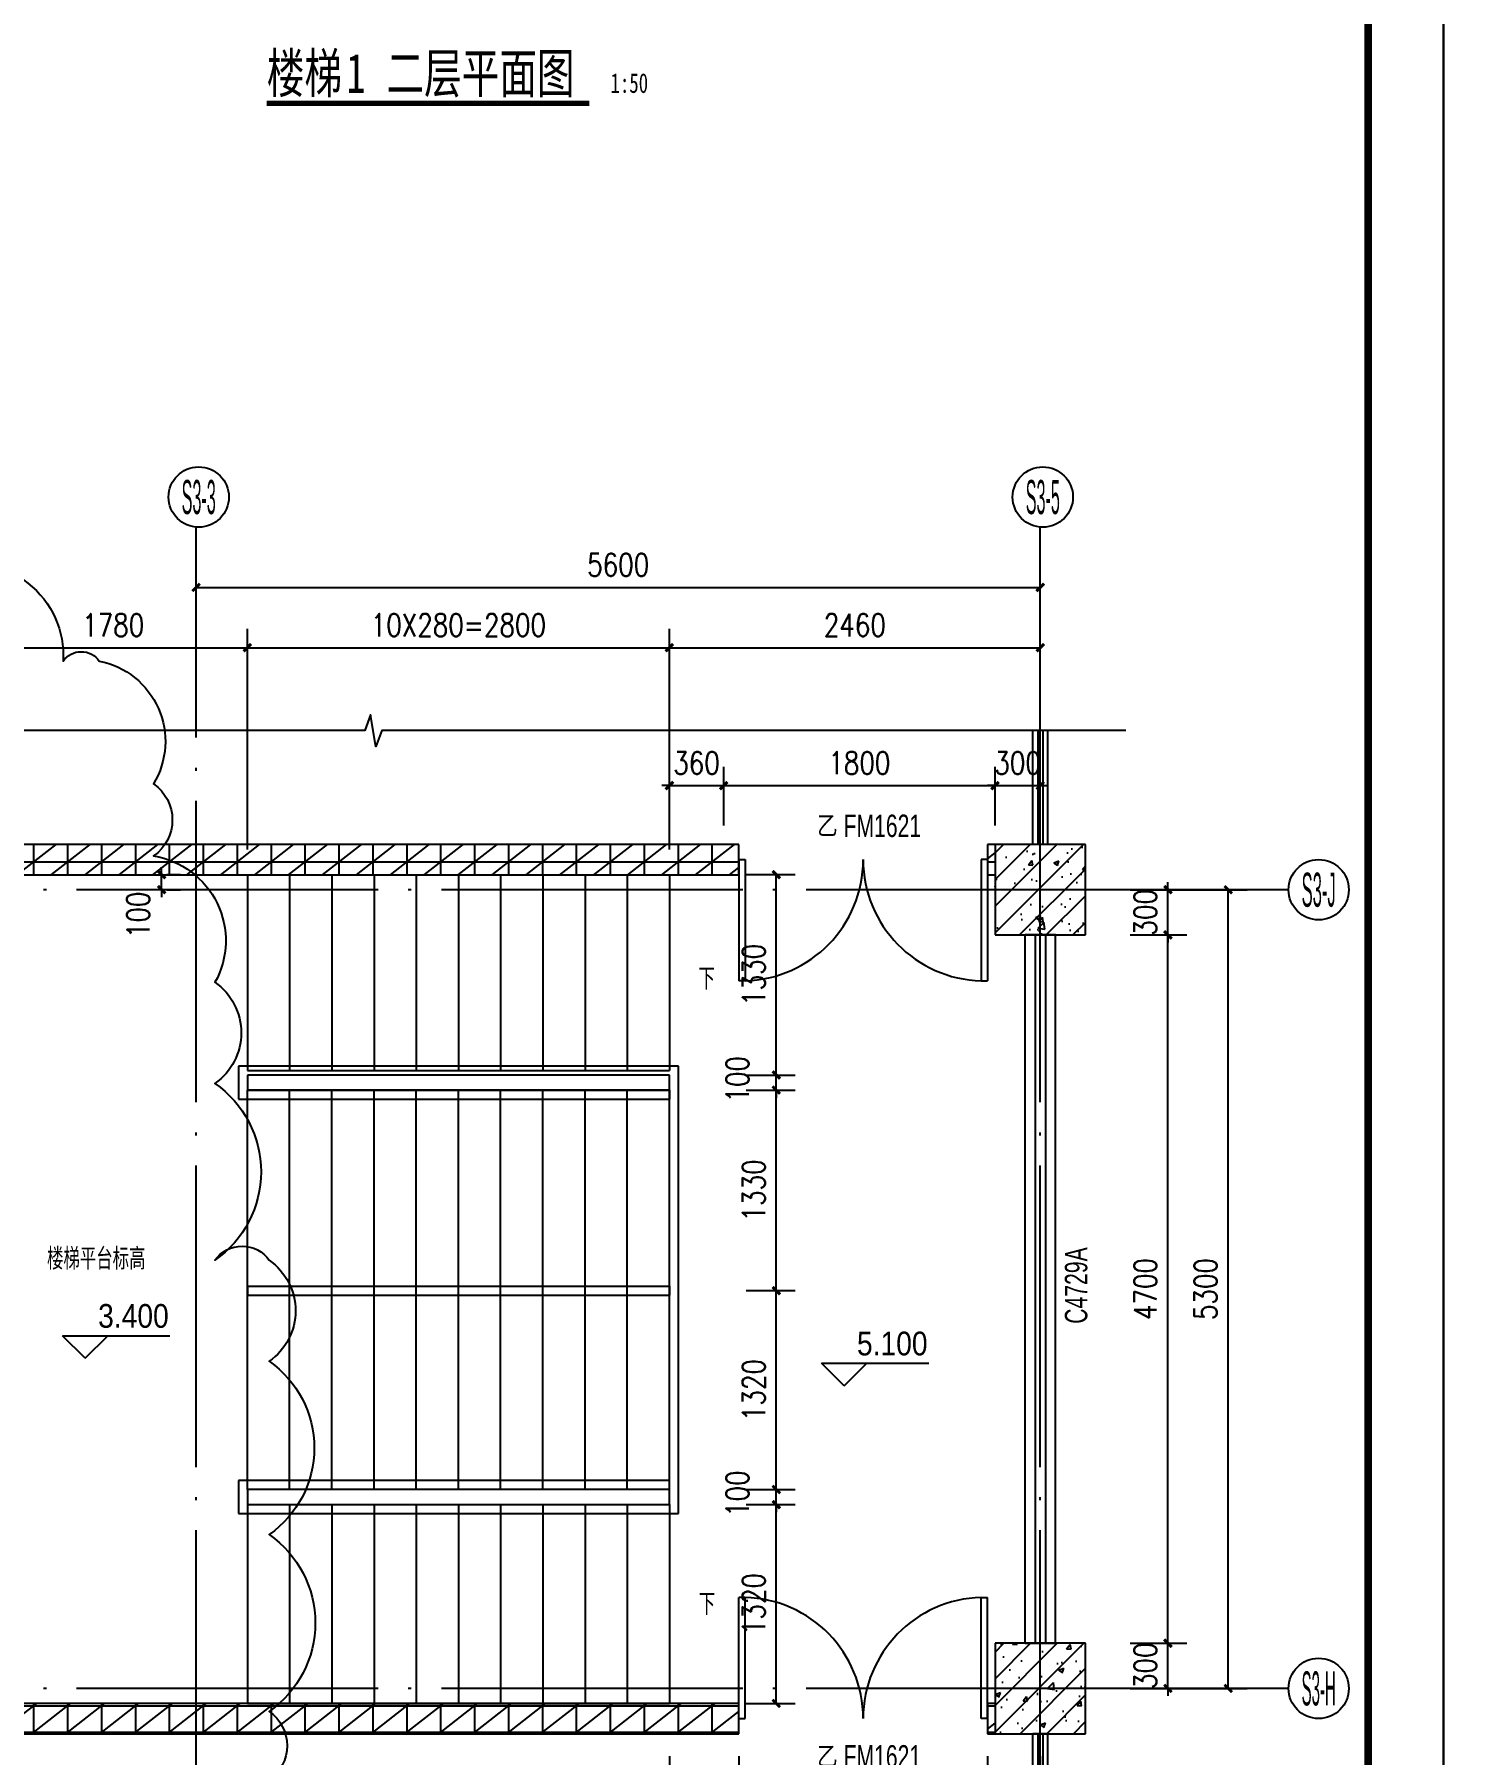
# Model space of a CAD drawing. Extents: x 718358 to 1668613, y -348838 to -159582.
# Drawn here: x 908978 to 918532, y -313573 to -302158 of the extents above; entities that cross this region are included whole.
import ezdxf
from ezdxf.enums import TextEntityAlignment as Align

# ---------------------------------------------------------------- set-up
doc = ezdxf.new("R2010")
doc.units = 0
doc.header["$LTSCALE"] = 1000
doc.linetypes.add('DOTE', pattern=[2.42, 2, -0.2, 0.02, -0.2])
doc.layers.add('建-修订云线', color=202, linetype='Continuous', plot=False)
for name, color, linetype in [('建-图框', 4, 'Continuous'), ('建-墙体', 2, 'Continuous'), ('建-尺寸', 73, 'Continuous'), ('建-影线', 8, 'Continuous'), ('建-房间名', 7, 'Continuous'), ('建-柱子', 6, 'Continuous'), ('建-标高', 3, 'Continuous'), ('建-楼梯', 4, 'Continuous'), ('建-符号', 3, 'Continuous'), ('建-符号说明', 7, 'Continuous'), ('建-轴标', 3, 'Continuous'), ('建-轴网', 14, 'DOTE'), ('建-门窗', 4, 'Continuous'), ('建-门窗-编号', 7, 'Continuous')]:
    doc.layers.add(name, color=color, linetype=linetype)
doc.styles.add('_TCH_AXIS', font='gt宽度调整.shx', dxfattribs={"bigfont": 'gt国标汉字.shx'})
doc.styles.add('_TCH_DIM', font='gt单线西文.shx', dxfattribs={"width": 0.8, "bigfont": 'gt单线中文.shx'})
doc.styles.add('_TCH_SPACE', font='gt单线西文.shx', dxfattribs={"width": 0.8, "height": 5, "bigfont": 'gt单线中文.shx'})
doc.styles.add('_TCH_WINDOW', font='gt单线西文.shx', dxfattribs={"height": 3.5, "bigfont": 'gt单线中文.shx'})
doc.styles.add('DIM_FONT', font='SIMPLEX.shx', dxfattribs={"width": 0.8, "bigfont": 'GBCBIG.shx'})
doc.styles.add('黑体字', font='simhei.ttf', dxfattribs={"width": 0.7})
doc.dimstyles.new('DIMN50', dxfattribs={"dimscale": 0.5, "dimtxt": 300, "dimasz": 100, "dimexe": 250, "dimexo": 300, "dimgap": 150, "dimtad": 1, "dimdec": 0, "dimzin": 0, "dimdsep": 46, "dimtxsty": 'DIM_FONT', "dimblk": 'ARCHTICK', "dimcen": 0.09, "dimdle": 1, "dimclrt": 7, "dimazin": 2, "dimtfac": 1, "dimtdec": 0, "dimtix": 1, "dimtmove": 2, "dimatfit": 3, "dimldrblk": 'ARCHTICK', "dimfxl": 1, "dimtolj": 1, "dimtzin": 0, "dimarcsym": 0})
pattern_1 = [(45, (0, 0), (-88.388348, 88.388348), []), (50, (0, 0), (358.63009, -31.37607), [37.5, -412.5]), (355, (0, 0), (-69.37567, 376.09607), [30, -330]), (100.4514, (29.9, -2.6), (289.25469, 344.71977), [31.8701, -350.57106]), (46.1842, (0, 100), (533.62052, -82.7595), [56.25, -618.75]), (96.6356, (44.47, 93.1), (467.33135, 487.05894), [47.80514, -525.8565]), (351.1842, (0, 100), (467.33097, 487.0593), [45, -495]), (21, (50, 75), (298.45353, -201.309445), [37.5, -412.5]), (326, (50, 75), (121.65767, 362.57502), [30, -330]), (71.4514, (74.87, 58.22), (420.11131, 161.26525), [31.8701, -350.57106]), (37.5, (0, 0), (6.079928, 166.446927), [0, -326, 0, -335, 0, -331.25]), (7.5, (0, 0), (131.53477, 197.205856), [0, -191, 0, -318.5, 0, -126.25]), (327.5, (-111.5, 0), (266.911218, -11.277436), [0, -125, 0, -390, 0, -517.5]), (317.5, (-161.5, 0), (291.593085, 50.05249), [0, -162.5, 0, -259, 0, -367.5])]
pattern_2 = [(0, (0, 0), (0, 175), []), (37.875, (200, 0), (-84.807639, 109.038328), []), (90, (200, 0), (-225, 1e-14), [])]

# ---------------------------------------------------------------- blocks, each defined once
blk = doc.blocks.new('_ArchTick')
at = {"color": 0, "linetype": 'ByBlock', "const_width": 0.4}
blk.add_lwpolyline([(-0.5, -0.5), (0.5, 0.5)], dxfattribs=at)
blk = doc.blocks.new('*D3521')
at = {"layer": 'Defpoints', "color": 0, "transparency": 16777216}
for p in [(916098, -307834), (916898, -307834), (916098, -313134)]:
    blk.add_point(p, dxfattribs=at)
at = {"layer": '建-尺寸', "color": 0, "lineweight": -2, "transparency": 16777216}
for p, q in [((916248, -307834), (917023, -307834)), ((916898, -313135), (916898, -307834)), ((916248, -313134), (917023, -313134))]:
    blk.add_line(p, q, dxfattribs=at)
at = {"layer": '建-尺寸', "color": 0, "lineweight": -2, "transparency": 16777216, "xscale": 50, "yscale": 50, "zscale": 50}
for p, rotation in [((916898, -307834), 90), ((916898, -313134), 270)]:
    blk.add_blockref('_ArchTick', p, dxfattribs=dict(at, rotation=rotation))
at = {"layer": '建-尺寸', "color": 7, "transparency": 16777216, "insert": (916748, -310484), "char_height": 150, "attachment_point": 5, "rotation": 90, "style": 'DIM_FONT'}
blk.add_mtext('\\A1;5300', dxfattribs=at)
blk = doc.blocks.new('*D3522')
at = {"layer": 'Defpoints', "color": 0, "transparency": 16777216}
for p in [(916098, -312834), (916498, -312834), (916098, -313134)]:
    blk.add_point(p, dxfattribs=at)
at = {"layer": '建-尺寸', "color": 0, "lineweight": -2, "transparency": 16777216}
for p, q in [((916248, -312834), (916623, -312834)), ((916498, -312834), (916498, -312784)), ((916498, -313134), (916498, -312834)), ((916248, -313134), (916623, -313134)), ((916498, -313134), (916498, -313184))]:
    blk.add_line(p, q, dxfattribs=at)
at = {"layer": '建-尺寸', "color": 0, "lineweight": -2, "transparency": 16777216, "xscale": 50, "yscale": 50, "zscale": 50}
for p, rotation in [((916498, -312834), 270), ((916498, -313134), 90)]:
    blk.add_blockref('_ArchTick', p, dxfattribs=dict(at, rotation=rotation))
at = {"layer": '建-尺寸', "color": 7, "transparency": 16777216, "insert": (916348, -312984), "char_height": 150, "attachment_point": 5, "rotation": 90, "style": 'DIM_FONT'}
blk.add_mtext('\\A1;300', dxfattribs=at)
blk = doc.blocks.new('*D3523')
at = {"layer": 'Defpoints', "color": 0, "transparency": 16777216}
for p in [(916098, -308134), (916498, -308134), (916098, -312834)]:
    blk.add_point(p, dxfattribs=at)
at = {"layer": '建-尺寸', "color": 0, "lineweight": -2, "transparency": 16777216}
for p, q in [((916248, -308134), (916623, -308134)), ((916498, -312835), (916498, -308134)), ((916248, -312834), (916623, -312834))]:
    blk.add_line(p, q, dxfattribs=at)
at = {"layer": '建-尺寸', "color": 0, "lineweight": -2, "transparency": 16777216, "xscale": 50, "yscale": 50, "zscale": 50}
for p, rotation in [((916498, -308134), 90), ((916498, -312834), 270)]:
    blk.add_blockref('_ArchTick', p, dxfattribs=dict(at, rotation=rotation))
at = {"layer": '建-尺寸', "color": 7, "transparency": 16777216, "insert": (916348, -310484), "char_height": 150, "attachment_point": 5, "rotation": 90, "style": 'DIM_FONT'}
blk.add_mtext('\\A1;4700', dxfattribs=at)
blk = doc.blocks.new('*D3524')
at = {"layer": 'Defpoints', "color": 0, "transparency": 16777216}
for p in [(916098, -307834), (916498, -307834), (916098, -308134)]:
    blk.add_point(p, dxfattribs=at)
at = {"layer": '建-尺寸', "color": 0, "lineweight": -2, "transparency": 16777216}
for p, q in [((916248, -307834), (916623, -307834)), ((916498, -307834), (916498, -307784)), ((916498, -308134), (916498, -307834)), ((916248, -308134), (916623, -308134)), ((916498, -308134), (916498, -308184))]:
    blk.add_line(p, q, dxfattribs=at)
at = {"layer": '建-尺寸', "color": 0, "lineweight": -2, "transparency": 16777216, "xscale": 50, "yscale": 50, "zscale": 50}
for p, rotation in [((916498, -307834), 270), ((916498, -308134), 90)]:
    blk.add_blockref('_ArchTick', p, dxfattribs=dict(at, rotation=rotation))
at = {"layer": '建-尺寸', "color": 7, "transparency": 16777216, "insert": (916348, -307984), "char_height": 150, "attachment_point": 5, "rotation": 90, "style": 'DIM_FONT'}
blk.add_mtext('\\A1;300', dxfattribs=at)
blk = doc.blocks.new('*D3526')
at = {"layer": 'Defpoints', "color": 0, "transparency": 16777216}
for p in [(913551, -307143), (913191, -307558), (913551, -307558)]:
    blk.add_point(p, dxfattribs=at)
at = {"layer": '建-尺寸', "color": 0, "lineweight": -2, "transparency": 16777216}
for p, q in [((913191, -307408), (913191, -307018)), ((913551, -307408), (913551, -307018)), ((913191, -307143), (913141, -307143)), ((913191, -307143), (913551, -307143)), ((913551, -307143), (913601, -307143))]:
    blk.add_line(p, q, dxfattribs=at)
at = {"layer": '建-尺寸', "color": 0, "lineweight": -2, "transparency": 16777216, "xscale": 50, "yscale": 50, "zscale": 50}
blk.add_blockref('_ArchTick', (913191, -307143), dxfattribs=at)
at = {"layer": '建-尺寸', "color": 0, "lineweight": -2, "transparency": 16777216, "xscale": 50, "yscale": 50, "zscale": 50, "rotation": 180}
blk.add_blockref('_ArchTick', (913551, -307143), dxfattribs=at)
at = {"layer": '建-尺寸', "color": 7, "transparency": 16777216, "insert": (913371, -306993), "char_height": 150, "attachment_point": 5, "style": 'DIM_FONT'}
blk.add_mtext('\\A1;360', dxfattribs=at)
blk = doc.blocks.new('*D3527')
at = {"layer": 'Defpoints', "color": 0, "transparency": 16777216}
for p in [(915351, -307143), (913551, -307558), (915351, -307558)]:
    blk.add_point(p, dxfattribs=at)
at = {"layer": '建-尺寸', "color": 0, "lineweight": -2, "transparency": 16777216}
for p, q in [((913551, -307408), (913551, -307018)), ((915351, -307408), (915351, -307018)), ((913551, -307143), (915352, -307143))]:
    blk.add_line(p, q, dxfattribs=at)
at = {"layer": '建-尺寸', "color": 0, "lineweight": -2, "transparency": 16777216, "xscale": 50, "yscale": 50, "zscale": 50, "rotation": 180}
blk.add_blockref('_ArchTick', (913551, -307143), dxfattribs=at)
at = {"layer": '建-尺寸', "color": 0, "lineweight": -2, "transparency": 16777216, "xscale": 50, "yscale": 50, "zscale": 50}
blk.add_blockref('_ArchTick', (915351, -307143), dxfattribs=at)
at = {"layer": '建-尺寸', "color": 7, "transparency": 16777216, "insert": (914451, -306993), "char_height": 150, "attachment_point": 5, "style": 'DIM_FONT'}
blk.add_mtext('\\A1;1800', dxfattribs=at)
blk = doc.blocks.new('*D3528')
at = {"layer": 'Defpoints', "color": 0, "transparency": 16777216}
for p in [(915651, -307143), (915351, -307558), (915651, -307558)]:
    blk.add_point(p, dxfattribs=at)
at = {"layer": '建-尺寸', "color": 0, "lineweight": -2, "transparency": 16777216}
for p, q in [((915351, -307408), (915351, -307018)), ((915651, -307408), (915651, -307018)), ((915351, -307143), (915301, -307143)), ((915351, -307143), (915651, -307143)), ((915651, -307143), (915701, -307143))]:
    blk.add_line(p, q, dxfattribs=at)
at = {"layer": '建-尺寸', "color": 0, "lineweight": -2, "transparency": 16777216, "xscale": 50, "yscale": 50, "zscale": 50}
blk.add_blockref('_ArchTick', (915351, -307143), dxfattribs=at)
at = {"layer": '建-尺寸', "color": 0, "lineweight": -2, "transparency": 16777216, "xscale": 50, "yscale": 50, "zscale": 50, "rotation": 180}
blk.add_blockref('_ArchTick', (915651, -307143), dxfattribs=at)
at = {"layer": '建-尺寸', "color": 7, "transparency": 16777216, "insert": (915501, -306993), "char_height": 150, "attachment_point": 5, "style": 'DIM_FONT'}
blk.add_mtext('\\A1;300', dxfattribs=at)
blk = doc.blocks.new('*D3529')
at = {"layer": 'Defpoints', "color": 0, "transparency": 16777216}
for p in [(913551, -311914), (913900, -311914), (913551, -313234)]:
    blk.add_point(p, dxfattribs=at)
at = {"layer": '建-尺寸', "color": 0, "lineweight": -2, "transparency": 16777216}
for p, q in [((913701, -311914), (914025, -311914)), ((913900, -313235), (913900, -311914)), ((913701, -313234), (914025, -313234))]:
    blk.add_line(p, q, dxfattribs=at)
at = {"layer": '建-尺寸', "color": 0, "lineweight": -2, "transparency": 16777216, "xscale": 50, "yscale": 50, "zscale": 50}
for p, rotation in [((913900, -311914), 90), ((913900, -313234), 270)]:
    blk.add_blockref('_ArchTick', p, dxfattribs=dict(at, rotation=rotation))
at = {"layer": '建-尺寸', "color": 7, "transparency": 16777216, "insert": (913750, -312574), "char_height": 150, "attachment_point": 5, "rotation": 90, "style": 'DIM_FONT'}
blk.add_mtext('\\A1;1320', dxfattribs=at)
blk = doc.blocks.new('*D3530')
at = {"layer": 'Defpoints', "color": 0, "transparency": 16777216}
for p in [(913551, -311814), (913900, -311814), (913551, -311914)]:
    blk.add_point(p, dxfattribs=at)
at = {"layer": '建-尺寸', "color": 0, "lineweight": -2, "transparency": 16777216}
for p, q in [((913701, -311814), (914025, -311814)), ((913900, -311814), (913900, -311764)), ((913900, -311914), (913900, -311814)), ((913701, -311914), (914025, -311914)), ((913900, -311914), (913900, -311964))]:
    blk.add_line(p, q, dxfattribs=at)
at = {"layer": '建-尺寸', "color": 0, "lineweight": -2, "transparency": 16777216, "xscale": 50, "yscale": 50, "zscale": 50}
for p, rotation in [((913900, -311814), 270), ((913900, -311914), 90)]:
    blk.add_blockref('_ArchTick', p, dxfattribs=dict(at, rotation=rotation))
at = {"layer": '建-尺寸', "color": 7, "transparency": 16777216, "insert": (913642, -311842), "char_height": 150, "attachment_point": 5, "rotation": 90, "style": 'DIM_FONT'}
blk.add_mtext('\\A1;100', dxfattribs=at)
blk = doc.blocks.new('*D3531')
at = {"layer": 'Defpoints', "color": 0, "transparency": 16777216}
for p in [(913551, -310494), (913900, -310494), (913551, -311814)]:
    blk.add_point(p, dxfattribs=at)
at = {"layer": '建-尺寸', "color": 0, "lineweight": -2, "transparency": 16777216}
for p, q in [((913701, -310494), (914025, -310494)), ((913900, -311815), (913900, -310494)), ((913701, -311814), (914025, -311814))]:
    blk.add_line(p, q, dxfattribs=at)
at = {"layer": '建-尺寸', "color": 0, "lineweight": -2, "transparency": 16777216, "xscale": 50, "yscale": 50, "zscale": 50}
for p, rotation in [((913900, -310494), 90), ((913900, -311814), 270)]:
    blk.add_blockref('_ArchTick', p, dxfattribs=dict(at, rotation=rotation))
at = {"layer": '建-尺寸', "color": 7, "transparency": 16777216, "insert": (913750, -311154), "char_height": 150, "attachment_point": 5, "rotation": 90, "style": 'DIM_FONT'}
blk.add_mtext('\\A1;1320', dxfattribs=at)
blk = doc.blocks.new('*D3532')
at = {"layer": 'Defpoints', "color": 0, "transparency": 16777216}
for p in [(913551, -309164), (913900, -309164), (913551, -310494)]:
    blk.add_point(p, dxfattribs=at)
at = {"layer": '建-尺寸', "color": 0, "lineweight": -2, "transparency": 16777216}
for p, q in [((913701, -309164), (914025, -309164)), ((913900, -310495), (913900, -309164)), ((913701, -310494), (914025, -310494))]:
    blk.add_line(p, q, dxfattribs=at)
at = {"layer": '建-尺寸', "color": 0, "lineweight": -2, "transparency": 16777216, "xscale": 50, "yscale": 50, "zscale": 50}
for p, rotation in [((913900, -309164), 90), ((913900, -310494), 270)]:
    blk.add_blockref('_ArchTick', p, dxfattribs=dict(at, rotation=rotation))
at = {"layer": '建-尺寸', "color": 7, "transparency": 16777216, "insert": (913750, -309829), "char_height": 150, "attachment_point": 5, "rotation": 90, "style": 'DIM_FONT'}
blk.add_mtext('\\A1;1330', dxfattribs=at)
blk = doc.blocks.new('*D3533')
at = {"layer": 'Defpoints', "color": 0, "transparency": 16777216}
for p in [(913551, -309064), (913900, -309064), (913551, -309164)]:
    blk.add_point(p, dxfattribs=at)
at = {"layer": '建-尺寸', "color": 0, "lineweight": -2, "transparency": 16777216}
for p, q in [((913701, -309064), (914025, -309064)), ((913900, -309064), (913900, -309014)), ((913900, -309164), (913900, -309064)), ((913701, -309164), (914025, -309164)), ((913900, -309164), (913900, -309214))]:
    blk.add_line(p, q, dxfattribs=at)
at = {"layer": '建-尺寸', "color": 0, "lineweight": -2, "transparency": 16777216, "xscale": 50, "yscale": 50, "zscale": 50}
for p, rotation in [((913900, -309064), 270), ((913900, -309164), 90)]:
    blk.add_blockref('_ArchTick', p, dxfattribs=dict(at, rotation=rotation))
at = {"layer": '建-尺寸', "color": 7, "transparency": 16777216, "insert": (913642, -309092), "char_height": 150, "attachment_point": 5, "rotation": 90, "style": 'DIM_FONT'}
blk.add_mtext('\\A1;100', dxfattribs=at)
blk = doc.blocks.new('*D3534')
at = {"layer": 'Defpoints', "color": 0, "transparency": 16777216}
for p in [(913551, -307734), (913900, -307734), (913551, -309064)]:
    blk.add_point(p, dxfattribs=at)
at = {"layer": '建-尺寸', "color": 0, "lineweight": -2, "transparency": 16777216}
for p, q in [((913701, -307734), (914025, -307734)), ((913900, -309065), (913900, -307734)), ((913701, -309064), (914025, -309064))]:
    blk.add_line(p, q, dxfattribs=at)
at = {"layer": '建-尺寸', "color": 0, "lineweight": -2, "transparency": 16777216, "xscale": 50, "yscale": 50, "zscale": 50}
for p, rotation in [((913900, -307734), 90), ((913900, -309064), 270)]:
    blk.add_blockref('_ArchTick', p, dxfattribs=dict(at, rotation=rotation))
at = {"layer": '建-尺寸', "color": 7, "transparency": 16777216, "insert": (913750, -308399), "char_height": 150, "attachment_point": 5, "rotation": 90, "style": 'DIM_FONT'}
blk.add_mtext('\\A1;1330', dxfattribs=at)
blk = doc.blocks.new('*D3535')
at = {"layer": 'Defpoints', "color": 0, "transparency": 16777216}
for p in [(913191, -313434), (913651, -313434), (913651, -313887)]:
    blk.add_point(p, dxfattribs=at)
at = {"layer": '建-尺寸', "color": 0, "lineweight": -2, "transparency": 16777216}
for p, q in [((913191, -313584), (913191, -314012)), ((913651, -313584), (913651, -314012)), ((913191, -313887), (913652, -313887))]:
    blk.add_line(p, q, dxfattribs=at)
at = {"layer": '建-尺寸', "color": 0, "lineweight": -2, "transparency": 16777216, "xscale": 50, "yscale": 50, "zscale": 50, "rotation": 180}
blk.add_blockref('_ArchTick', (913191, -313887), dxfattribs=at)
at = {"layer": '建-尺寸', "color": 0, "lineweight": -2, "transparency": 16777216, "xscale": 50, "yscale": 50, "zscale": 50}
blk.add_blockref('_ArchTick', (913651, -313887), dxfattribs=at)
at = {"layer": '建-尺寸', "color": 7, "transparency": 16777216, "insert": (913421, -313737), "char_height": 150, "attachment_point": 5, "style": 'DIM_FONT'}
blk.add_mtext('\\A1;460', dxfattribs=at)
blk = doc.blocks.new('*D3536')
at = {"layer": 'Defpoints', "color": 0, "transparency": 16777216}
for p in [(913651, -313434), (915301, -313434), (915301, -313887)]:
    blk.add_point(p, dxfattribs=at)
at = {"layer": '建-尺寸', "color": 0, "lineweight": -2, "transparency": 16777216}
for p, q in [((913651, -313584), (913651, -314012)), ((915301, -313584), (915301, -314012)), ((913651, -313887), (915302, -313887))]:
    blk.add_line(p, q, dxfattribs=at)
at = {"layer": '建-尺寸', "color": 0, "lineweight": -2, "transparency": 16777216, "xscale": 50, "yscale": 50, "zscale": 50, "rotation": 180}
blk.add_blockref('_ArchTick', (913651, -313887), dxfattribs=at)
at = {"layer": '建-尺寸', "color": 0, "lineweight": -2, "transparency": 16777216, "xscale": 50, "yscale": 50, "zscale": 50}
blk.add_blockref('_ArchTick', (915301, -313887), dxfattribs=at)
at = {"layer": '建-尺寸', "color": 7, "transparency": 16777216, "insert": (914476, -313737), "char_height": 150, "attachment_point": 5, "style": 'DIM_FONT'}
blk.add_mtext('\\A1;1650', dxfattribs=at)
blk = doc.blocks.new('*D3537')
at = {"layer": 'Defpoints', "color": 0, "transparency": 16777216}
for p in [(915301, -313434), (915651, -313434), (915651, -313887)]:
    blk.add_point(p, dxfattribs=at)
at = {"layer": '建-尺寸', "color": 0, "lineweight": -2, "transparency": 16777216}
for p, q in [((915301, -313584), (915301, -314012)), ((915651, -313584), (915651, -314012)), ((915301, -313887), (915251, -313887)), ((915301, -313887), (915651, -313887)), ((915651, -313887), (915701, -313887))]:
    blk.add_line(p, q, dxfattribs=at)
at = {"layer": '建-尺寸', "color": 0, "lineweight": -2, "transparency": 16777216, "xscale": 50, "yscale": 50, "zscale": 50}
blk.add_blockref('_ArchTick', (915301, -313887), dxfattribs=at)
at = {"layer": '建-尺寸', "color": 0, "lineweight": -2, "transparency": 16777216, "xscale": 50, "yscale": 50, "zscale": 50, "rotation": 180}
blk.add_blockref('_ArchTick', (915651, -313887), dxfattribs=at)
at = {"layer": '建-尺寸', "color": 7, "transparency": 16777216, "insert": (915476, -313737), "char_height": 150, "attachment_point": 5, "style": 'DIM_FONT'}
blk.add_mtext('\\A1;350', dxfattribs=at)
blk = doc.blocks.new('*D3538')
at = {"layer": 'Defpoints', "color": 0, "transparency": 16777216}
for p in [(909706, -307734), (909822, -307734), (909706, -307834)]:
    blk.add_point(p, dxfattribs=at)
at = {"layer": '建-尺寸', "color": 0, "lineweight": -2, "transparency": 16777216}
for p, q in [((909822, -307734), (909822, -307684)), ((909822, -307834), (909822, -307734)), ((909856, -307734), (909947, -307734)), ((909822, -307834), (909822, -307884)), ((909856, -307834), (909947, -307834))]:
    blk.add_line(p, q, dxfattribs=at)
at = {"layer": '建-尺寸', "color": 0, "lineweight": -2, "transparency": 16777216, "xscale": 50, "yscale": 50, "zscale": 50}
for p, rotation in [((909822, -307734), 270), ((909822, -307834), 90)]:
    blk.add_blockref('_ArchTick', p, dxfattribs=dict(at, rotation=rotation))
at = {"layer": '建-尺寸', "color": 7, "transparency": 16777216, "insert": (909667, -308001), "char_height": 150, "attachment_point": 5, "rotation": 90, "style": 'DIM_FONT'}
blk.add_mtext('\\A1;100', dxfattribs=at)
blk = doc.blocks.new('*D3547')
at = {"layer": 'Defpoints', "color": 0, "transparency": 16777216}
for p in [(910391, -306228), (908611, -307717), (910391, -307717)]:
    blk.add_point(p, dxfattribs=at)
at = {"layer": '建-尺寸', "color": 0, "lineweight": -2, "transparency": 16777216}
for p, q in [((908611, -307567), (908611, -306103)), ((910391, -307567), (910391, -306103)), ((908611, -306228), (910392, -306228))]:
    blk.add_line(p, q, dxfattribs=at)
at = {"layer": '建-尺寸', "color": 0, "lineweight": -2, "transparency": 16777216, "xscale": 50, "yscale": 50, "zscale": 50, "rotation": 180}
blk.add_blockref('_ArchTick', (908611, -306228), dxfattribs=at)
at = {"layer": '建-尺寸', "color": 0, "lineweight": -2, "transparency": 16777216, "xscale": 50, "yscale": 50, "zscale": 50}
blk.add_blockref('_ArchTick', (910391, -306228), dxfattribs=at)
at = {"layer": '建-尺寸', "color": 7, "transparency": 16777216, "insert": (909501, -306078), "char_height": 150, "attachment_point": 5, "style": 'DIM_FONT'}
blk.add_mtext('\\A1;1780', dxfattribs=at)
blk = doc.blocks.new('*D3548')
at = {"layer": 'Defpoints', "color": 0, "transparency": 16777216}
for p in [(913191, -306228), (910391, -307717), (913191, -307717)]:
    blk.add_point(p, dxfattribs=at)
at = {"layer": '建-尺寸', "color": 0, "lineweight": -2, "transparency": 16777216}
for p, q in [((910391, -307567), (910391, -306103)), ((913191, -307567), (913191, -306103)), ((910391, -306228), (913192, -306228))]:
    blk.add_line(p, q, dxfattribs=at)
at = {"layer": '建-尺寸', "color": 0, "lineweight": -2, "transparency": 16777216, "xscale": 50, "yscale": 50, "zscale": 50, "rotation": 180}
blk.add_blockref('_ArchTick', (910391, -306228), dxfattribs=at)
at = {"layer": '建-尺寸', "color": 0, "lineweight": -2, "transparency": 16777216, "xscale": 50, "yscale": 50, "zscale": 50}
blk.add_blockref('_ArchTick', (913191, -306228), dxfattribs=at)
at = {"layer": '建-尺寸', "color": 7, "transparency": 16777216, "insert": (911791, -306078), "char_height": 150, "attachment_point": 5, "style": 'DIM_FONT'}
blk.add_mtext('\\A1;10X280=2800', dxfattribs=at)
blk = doc.blocks.new('*D3549')
at = {"layer": 'Defpoints', "color": 0, "transparency": 16777216}
for p in [(915651, -306228), (913191, -307717), (915651, -307717)]:
    blk.add_point(p, dxfattribs=at)
at = {"layer": '建-尺寸', "color": 0, "lineweight": -2, "transparency": 16777216}
for p, q in [((913191, -307567), (913191, -306103)), ((915651, -307567), (915651, -306103)), ((913191, -306228), (915652, -306228))]:
    blk.add_line(p, q, dxfattribs=at)
at = {"layer": '建-尺寸', "color": 0, "lineweight": -2, "transparency": 16777216, "xscale": 50, "yscale": 50, "zscale": 50, "rotation": 180}
blk.add_blockref('_ArchTick', (913191, -306228), dxfattribs=at)
at = {"layer": '建-尺寸', "color": 0, "lineweight": -2, "transparency": 16777216, "xscale": 50, "yscale": 50, "zscale": 50}
blk.add_blockref('_ArchTick', (915651, -306228), dxfattribs=at)
at = {"layer": '建-尺寸', "color": 7, "transparency": 16777216, "insert": (914421, -306078), "char_height": 150, "attachment_point": 5, "style": 'DIM_FONT'}
blk.add_mtext('\\A1;2460', dxfattribs=at)
blk = doc.blocks.new('*D3550')
at = {"layer": 'Defpoints', "color": 0, "transparency": 16777216}
for p in [(915651, -305828), (910051, -306278), (915651, -306278)]:
    blk.add_point(p, dxfattribs=at)
at = {"layer": '建-尺寸', "color": 0, "lineweight": -2, "transparency": 16777216}
for p, q in [((910051, -306128), (910051, -305703)), ((915651, -306128), (915651, -305703)), ((910051, -305828), (915652, -305828))]:
    blk.add_line(p, q, dxfattribs=at)
at = {"layer": '建-尺寸', "color": 0, "lineweight": -2, "transparency": 16777216, "xscale": 50, "yscale": 50, "zscale": 50, "rotation": 180}
blk.add_blockref('_ArchTick', (910051, -305828), dxfattribs=at)
at = {"layer": '建-尺寸', "color": 0, "lineweight": -2, "transparency": 16777216, "xscale": 50, "yscale": 50, "zscale": 50}
blk.add_blockref('_ArchTick', (915651, -305828), dxfattribs=at)
at = {"layer": '建-尺寸', "color": 7, "transparency": 16777216, "insert": (912851, -305678), "char_height": 150, "attachment_point": 5, "style": 'DIM_FONT'}
blk.add_mtext('\\A1;5600', dxfattribs=at)

msp = doc.modelspace()

# ---------------------------------------------------------------- hatches: boundary and pattern name
at = {"layer": '建-影线'}
h = msp.add_hatch(dxfattribs=at)
h.set_pattern_fill('空心砖', color=256, scale=50, style=0)
h.set_pattern_definition(pattern_2)
h.paths.add_polyline_path([(908791.3, -307734.3), (913651.3, -307734.3), (913651.3, -307534.3), (908891.3, -307534.3), (908791.3, -307600.9)])
h = msp.add_hatch(dxfattribs=at)
h.set_pattern_fill('空心砖', color=256, scale=50, style=0)
h.set_pattern_definition(pattern_2)
h.paths.add_polyline_path([(915351.3, -307534.3), (915301.3, -307534.3), (915301.3, -307734.3), (915351.3, -307734.3)])
h = msp.add_hatch(dxfattribs=at)
h.set_pattern_fill('钢筋混凝土', color=256, scale=50, style=0)
h.set_pattern_definition(pattern_1)
h.paths.add_polyline_path([(915351.3, -308134.3), (915951.3, -308134.3), (915951.3, -307534.3), (915351.3, -307534.3)])
h = msp.add_hatch(dxfattribs=at)
h.set_pattern_fill('钢筋混凝土', color=256, scale=50, style=0)
h.set_pattern_definition(pattern_1)
h.paths.add_polyline_path([(915351.3, -313434.3), (915951.3, -313434.3), (915951.3, -312834.3), (915351.3, -312834.3)])
h = msp.add_hatch(dxfattribs=at)
h.set_pattern_fill('空心砖', color=256, scale=50, style=0)
h.set_pattern_definition(pattern_2)
h.paths.add_polyline_path([(908825.3, -313234.3), (908848.9, -313434.3), (913651.3, -313434.3), (913651.3, -313234.3)])
h = msp.add_hatch(dxfattribs=at)
h.set_pattern_fill('空心砖', color=256, scale=50, style=0)
h.set_pattern_definition(pattern_2)
h.paths.add_polyline_path([(915351.3, -313234.3), (915301.3, -313234.3), (915301.3, -313434.3), (915351.3, -313434.3)])

# ---------------------------------------------------------------- linework, layer by layer
at = {"layer": '建-修订云线'}
msp.add_lwpolyline([(908378.1, -305694.2, -0.5205671), (909169.2, -306316.9, -0.5205671), (909409, -306316.9, -0.5205671), (909768.6, -307131.3, -0.5205671), (909768.6, -307610.3, -0.5205671), (910176.2, -308448.6, -0.5205671), (910176.2, -309119.2, -0.5205671), (910176.2, -310292.8, -0.5205671), (910535.8, -310292.8, -0.5205671), (910535.8, -310963.4, -0.5205671), (910535.8, -312113.1, -0.5205671), (910535.8, -313286.7, -0.5205671), (910535.8, -313741.8, -0.5205671)], format="xyb", dxfattribs=at)
at = {"layer": '建-图框'}
for points in [[(876276.8, -319314.4), (918326.8, -319314.4), (918326.8, -289614.4), (876276.8, -289614.4)], [(918326.8, -319314.4), (970876.8, -319314.4), (970876.8, -289614.4), (918326.8, -289614.4)]]:
    msp.add_lwpolyline(points, close=True, dxfattribs=at)
at = {"layer": '建-图框', "const_width": 50}
msp.add_lwpolyline([(877526.8, -318814.4), (917826.8, -318814.4), (917826.8, -290114.4), (877526.8, -290114.4)], close=True, dxfattribs=at)
at = {"layer": '建-墙体'}
for p, q in [((913651.3, -307534.3), (908891.3, -307534.3)), ((913651.3, -307734.3), (913651.3, -307534.3)), ((915351.3, -307534.3), (915301.3, -307534.3)), ((915301.3, -307534.3), (915301.3, -307734.3)), ((908791.3, -307734.3), (913651.3, -307734.3)), ((915301.3, -307734.3), (915351.3, -307734.3)), ((913651.3, -313234.3), (908825.3, -313234.3)), ((913651.3, -313434.3), (913651.3, -313234.3)), ((915351.3, -313234.3), (915301.3, -313234.3)), ((915301.3, -313234.3), (915301.3, -313434.3)), ((908848.9, -313434.3), (913651.3, -313434.3)), ((915301.3, -313434.3), (915351.3, -313434.3))]:
    msp.add_line(p, q, dxfattribs=at)
at = {"layer": '建-柱子'}
for p, q in [((915951.3, -307534.3), (915351.3, -307534.3)), ((915351.3, -307534.3), (915351.3, -308134.3)), ((915951.3, -308134.3), (915951.3, -307534.3)), ((915351.3, -308134.3), (915951.3, -308134.3)), ((915951.3, -312834.3), (915351.3, -312834.3)), ((915351.3, -312834.3), (915351.3, -313434.3)), ((915951.3, -313434.3), (915951.3, -312834.3)), ((915351.3, -313434.3), (915951.3, -313434.3))]:
    msp.add_line(p, q, dxfattribs=at)
at = {"layer": '建-标高'}
for p, q in [((909315.6, -310943.4), (909165.6, -310793.4)), ((909165.6, -310793.4), (909877.4, -310793.4)), ((909315.6, -310943.4), (909465.6, -310793.4)), ((914349.7, -311126.7), (914199.7, -310976.7)), ((914199.7, -310976.7), (914911.4, -310976.7)), ((914349.7, -311126.7), (914499.7, -310976.7))]:
    msp.add_line(p, q, dxfattribs=at)
at = {"layer": '建-楼梯'}
for p, q in [((910391.3, -307734.3), (913191.3, -307734.3)), ((910391.3, -307734.3), (910391.3, -309034.3)), ((910671.3, -307734.3), (910671.3, -309034.3)), ((910951.3, -307734.3), (910951.3, -309034.3)), ((911231.3, -307734.3), (911231.3, -309034.3)), ((911511.3, -307734.3), (911511.3, -309034.3)), ((911791.3, -307734.3), (911791.3, -309034.3)), ((912071.3, -307734.3), (912071.3, -309034.3)), ((912351.3, -307734.3), (912351.3, -309034.3)), ((912631.3, -307734.3), (912631.3, -309034.3)), ((912911.3, -307734.3), (912911.3, -309034.3)), ((913191.3, -307734.3), (913191.3, -309034.3)), ((913251.3, -309004.3), (910331.3, -309004.3)), ((910331.3, -309004.3), (910331.3, -309224.3)), ((910391.3, -309034.3), (913191.3, -309034.3)), ((913191.3, -309064.3), (910391.3, -309064.3)), ((910391.3, -309064.3), (910391.3, -309164.3)), ((913191.3, -311914.3), (913191.3, -309064.3)), ((913251.3, -311974.3), (913251.3, -309004.3)), ((910331.3, -309224.3), (913191.3, -309224.3)), ((913191.3, -309164.3), (910391.3, -309164.3)), ((910391.3, -311814.3), (910391.3, -309164.3)), ((910391.3, -309164.3), (913191.3, -309164.3)), ((910671.3, -311814.3), (910671.3, -309164.3)), ((910951.3, -311814.3), (910951.3, -309164.3)), ((911231.3, -311814.3), (911231.3, -309164.3)), ((911511.3, -311814.3), (911511.3, -309164.3)), ((911791.3, -311814.3), (911791.3, -309164.3)), ((912071.3, -311814.3), (912071.3, -309164.3)), ((912351.3, -311814.3), (912351.3, -309164.3)), ((912631.3, -311814.3), (912631.3, -309164.3)), ((912911.3, -311814.3), (912911.3, -309164.3)), ((913191.3, -311814.3), (913191.3, -309164.3)), ((913191.3, -309164.3), (913191.3, -309224.3)), ((910391.3, -310464.3), (913191.3, -310464.3)), ((910391.3, -310464.3), (910391.3, -310524.3)), ((913191.3, -310464.3), (913191.3, -310524.3)), ((910391.3, -310524.3), (913191.3, -310524.3)), ((913191.3, -311754.3), (910331.3, -311754.3)), ((910331.3, -311754.3), (910331.3, -311974.3)), ((913191.3, -311814.3), (910391.3, -311814.3)), ((913191.3, -311814.3), (910391.3, -311814.3)), ((910391.3, -311814.3), (910391.3, -311914.3)), ((913191.3, -311814.3), (913191.3, -311754.3)), ((910391.3, -311914.3), (913191.3, -311914.3)), ((910391.3, -311914.3), (910391.3, -313234.3)), ((910391.3, -311914.3), (913191.3, -311914.3)), ((910671.3, -311914.3), (910671.3, -313234.3)), ((910951.3, -311914.3), (910951.3, -313234.3)), ((911231.3, -311914.3), (911231.3, -313234.3)), ((911511.3, -311914.3), (911511.3, -313234.3)), ((911791.3, -311914.3), (911791.3, -313234.3)), ((912071.3, -311914.3), (912071.3, -313234.3)), ((912351.3, -311914.3), (912351.3, -313234.3)), ((912631.3, -311914.3), (912631.3, -313234.3)), ((912911.3, -311914.3), (912911.3, -313234.3)), ((913191.3, -311914.3), (913191.3, -313234.3)), ((910331.3, -311974.3), (913251.3, -311974.3)), ((910391.3, -313234.3), (913191.3, -313234.3))]:
    msp.add_line(p, q, dxfattribs=at)
at = {"layer": '建-符号', "const_width": 35}
msp.add_lwpolyline([(910519.9, -302616.5), (912660.5, -302616.5)], dxfattribs=at)
at = {"layer": '建-符号'}
msp.add_lwpolyline([(916218.4, -306778.3), (911282.3, -306778.3), (911244.1, -306883.3), (911207, -306673.3), (911169.8, -306778.3), (906233.7, -306778.3)], dxfattribs=at)
for points in [[(913331.3, -308409.3, 0, 0, 0), (909641.3, -308409.3, 0, 0, 0), (909641.3, -309839.3, 0, 0, 0), (912901.3, -309839.3, 40, 0, 0), (913051.3, -309839.3, 0, 0, 0)], [(913331.3, -312559.3, 0, 0, 0), (909641.3, -312559.3, 0, 0, 0), (909641.3, -311139.3, 0, 0, 0), (912901.3, -311139.3, 40, 0, 0), (913051.3, -311139.3, 0, 0, 0)]]:
    msp.add_lwpolyline(points, format="xyseb", dxfattribs=at)
at = {"layer": '建-轴标'}
for p, q in [((910051.3, -306778.3), (910051.3, -305428.3)), ((915651.3, -306778.3), (915651.3, -305428.3)), ((917298, -307834.3), (916098, -307834.3)), ((917298, -313134.3), (916098, -313134.3))]:
    msp.add_line(p, q, dxfattribs=at)
for centre in [(910068.1, -305228.3), (915667.9, -305228.3), (917498, -307834), (917498, -313134)]:
    msp.add_circle(centre, 200, dxfattribs=at)
at = {"layer": '建-轴网'}
for p, q in [((910051.3, -314084.8), (910051.3, -306778.3)), ((915651.3, -314084.8), (915651.3, -306778.3)), ((916098, -307834.3), (906977.7, -307834.3)), ((916098, -313134.3), (907604, -313134.3))]:
    msp.add_line(p, q, dxfattribs=at)
at = {"layer": '建-门窗'}
for p, q in [((915601.3, -307534.3), (915601.3, -306778.3)), ((915634.7, -306778.3), (915634.7, -307534.3)), ((915668, -306778.3), (915668, -307534.3)), ((915701.3, -307534.3), (915701.3, -306778.3)), ((915701.3, -307534.3), (915601.3, -307534.3)), ((913651.3, -307634.3), (913651.3, -308438.6)), ((913651.3, -307634.3), (913692.6, -307634.3)), ((913692.6, -307634.3), (913692.6, -308438.6)), ((915260.1, -307634.3), (915260.1, -308438.6)), ((915301.3, -307634.3), (915260.1, -307634.3)), ((915301.3, -307634.3), (915301.3, -308438.6)), ((915551.3, -312834.3), (915551.3, -308134.3)), ((915751.3, -308134.3), (915551.3, -308134.3)), ((915618, -308134.3), (915618, -312834.3)), ((915684.7, -308134.3), (915684.7, -312834.3)), ((915751.3, -312834.3), (915751.3, -308134.3)), ((913692.6, -308438.6), (913651.3, -308438.6)), ((915260.1, -308438.6), (915301.3, -308438.6)), ((913651.3, -313334.3), (913651.3, -312529.9)), ((913692.6, -312529.9), (913651.3, -312529.9)), ((913692.6, -313334.3), (913692.6, -312529.9)), ((915260.1, -313334.3), (915260.1, -312529.9)), ((915260.1, -312529.9), (915301.3, -312529.9)), ((915301.3, -313334.3), (915301.3, -312529.9)), ((915551.3, -312834.3), (915751.3, -312834.3)), ((913651.3, -313334.3), (913692.6, -313334.3)), ((915301.3, -313334.3), (915260.1, -313334.3)), ((915601.3, -314085.4), (915601.3, -313434.3)), ((915701.3, -313434.3), (915601.3, -313434.3)), ((915634.7, -313434.3), (915634.7, -314085.4)), ((915668, -313434.3), (915668, -314085.3)), ((915701.3, -314085.3), (915701.3, -313434.3))]:
    msp.add_line(p, q, dxfattribs=at)
for centre, start, end in [((913672, -307634.3), 271.46928, 0), ((915280.7, -307634.3), 180, 268.53072), ((913672, -313334.3), 360, 88.53072), ((915280.7, -313334.3), 91.46928, 180)]:
    msp.add_arc(centre, 804.4, start, end, dxfattribs=at)

# ---------------------------------------------------------------- texts
at = {"layer": '建-房间名', "style": '_TCH_SPACE', "width": 0.8}
msp.add_text('楼梯平台标高', height=143.31, dxfattribs=at).set_placement((909061.9, -310355.1))
at = {"layer": '建-标高', "style": '_TCH_DIM', "width": 0.888889}
for s, p in [('3.400', (909401, -310740.9)), ('5.100', (914435.1, -310924.2))]:
    msp.add_text(s, height=157.5, dxfattribs=at).set_placement(p)
at = {"layer": '建-符号说明'}
for s, height, style, width, p in [('楼梯', 261.39, '黑体字', 0.7, (910519.9, -302546.5)), ('1', 261.4, '黑体字', 0.7, (911049.1, -302546.5)), ('二层平面图', 261.39, '黑体字', 0.7, (911313.8, -302546.5)), ('1:50', 130.7, '黑体字', 0.7, (912800.5, -302546.5)), ('下', 143.3, '_TCH_DIM', 0.8, (913384.4, -308496.8)), ('下', 143.3, '_TCH_DIM', 0.8, (913385, -312646.8))]:
    msp.add_text(s, height=height, dxfattribs=dict(at, style=style, width=width)).set_placement(p)
at = {"layer": '建-轴标', "style": '_TCH_AXIS'}
for s, width, p, p2 in [('S3-3', 0.2625, (909955, -305341.4), (910181.3, -305341.4)), ('S3-5', 0.2625, (915554.7, -305341.4), (915781, -305341.4)), ('S3-J', 0.276316, (917384.8, -307947.1), (917611.1, -307947.1)), ('S3-H', 0.2625, (917384.8, -313247.1), (917611.1, -313247.1))]:
    msp.add_text(s, height=226.27, dxfattribs=dict(at, width=width)).set_placement(p, p2, align=Align.FIT)
at = {"layer": '建-门窗-编号', "style": '_TCH_WINDOW'}
for p in [(914170.8, -307484.3), (914170.8, -313659.3)]:
    msp.add_text('乙', height=143.3, dxfattribs=at).set_placement(p)
at = {"layer": '建-门窗-编号', "style": '_TCH_WINDOW', "width": 0.705882}
for p in [(914345.8, -307484.3), (914345.8, -313659.3)]:
    msp.add_text('FM1621', height=148.75, dxfattribs=at).set_placement(p)
msp.add_text('C4729A', height=148.75, rotation=90, dxfattribs=at).set_placement((915963.2, -310714.3))

# ---------------------------------------------------------------- dimensions: what is measured, and where the dimension line sits
at = {"layer": '建-尺寸'}
for p1, p2, distance, picture, middle in [((910051.3, -306278.3), (915651.3, -306278.3), 450, '*D3550', (912851.3, -305678.3)), ((908611.1, -307716.9), (910391.3, -307716.9), 1488.6, '*D3547', (909501.2, -306078.3)), ((913191.3, -307716.9), (915651.3, -307716.9), 1488.6, '*D3549', (914421.3, -306078.3)), ((913191.3, -307558.4), (913551.3, -307558.4), 415.5, '*D3526', (913371.3, -306992.9)), ((913551.3, -307558.4), (915351.3, -307558.4), 415.5, '*D3527', (914451.3, -306992.9)), ((915351.3, -307558.4), (915651.3, -307558.4), 415.5, '*D3528', (915501.3, -306992.9)), ((913551.3, -309064.3), (913551.3, -307734.3), -348.2, '*D3534', (913749.6, -308399.3)), ((916098, -308134.3), (916098, -307834.3), -400, '*D3524', (916348, -307984.3)), ((916098, -313134.3), (916098, -307834.3), -800, '*D3521', (916748, -310484.3)), ((916098, -312834.3), (916098, -308134.3), -400, '*D3523', (916348, -310484.3)), ((913551.3, -310494.3), (913551.3, -309164.3), -348.2, '*D3532', (913749.6, -309829.3)), ((913551.3, -311814.3), (913551.3, -310494.3), -348.2, '*D3531', (913749.6, -311154.3)), ((913551.3, -313234.3), (913551.3, -311914.3), -348.2, '*D3529', (913749.6, -312574.3)), ((916098, -313134.3), (916098, -312834.3), -400, '*D3522', (916348, -312984.3)), ((913191.3, -313434.3), (913651.3, -313434.3), -453.1, '*D3535', (913421.3, -313737.4)), ((913651.3, -313434.3), (915301.3, -313434.3), -453.1, '*D3536', (914476.3, -313737.4)), ((915301.3, -313434.3), (915651.3, -313434.3), -453.1, '*D3537', (915476.3, -313737.4))]:
    dim = msp.add_aligned_dim(p1=p1, p2=p2, distance=distance, dimstyle='DIMN50', dxfattribs=at)
    dim.commit()
    dim.dimension.update_dxf_attribs({"geometry": picture, "text_midpoint": middle})
dim = msp.add_aligned_dim(p1=(910391.3, -307716.9), p2=(913191.3, -307716.9), distance=1488.6, text='10X280=2800', dimstyle='DIMN50', dxfattribs=at)
dim.commit()
dim.dimension.update_dxf_attribs({"geometry": '*D3548', "text_midpoint": (911791.3, -306078.3)})
for base, p1, p2, picture, middle in [((909821.7, -307734.3), (909705.9, -307834.3), (909705.9, -307734.3), '*D3538', (909666.7, -308000.8)), ((913899.6, -309064.3), (913551.3, -309164.3), (913551.3, -309064.3), '*D3533', (913642.1, -309091.8)), ((913899.6, -311814.3), (913551.3, -311914.3), (913551.3, -311814.3), '*D3530', (913642.1, -311841.8))]:
    dim = msp.add_linear_dim(base=base, p1=p1, p2=p2, angle=90, dimstyle='DIMN50', dxfattribs=at)
    dim.commit()
    dim.dimension.update_dxf_attribs({"geometry": picture, "text_midpoint": middle, "dimtype": 161})

doc.saveas('drawing.dxf')
